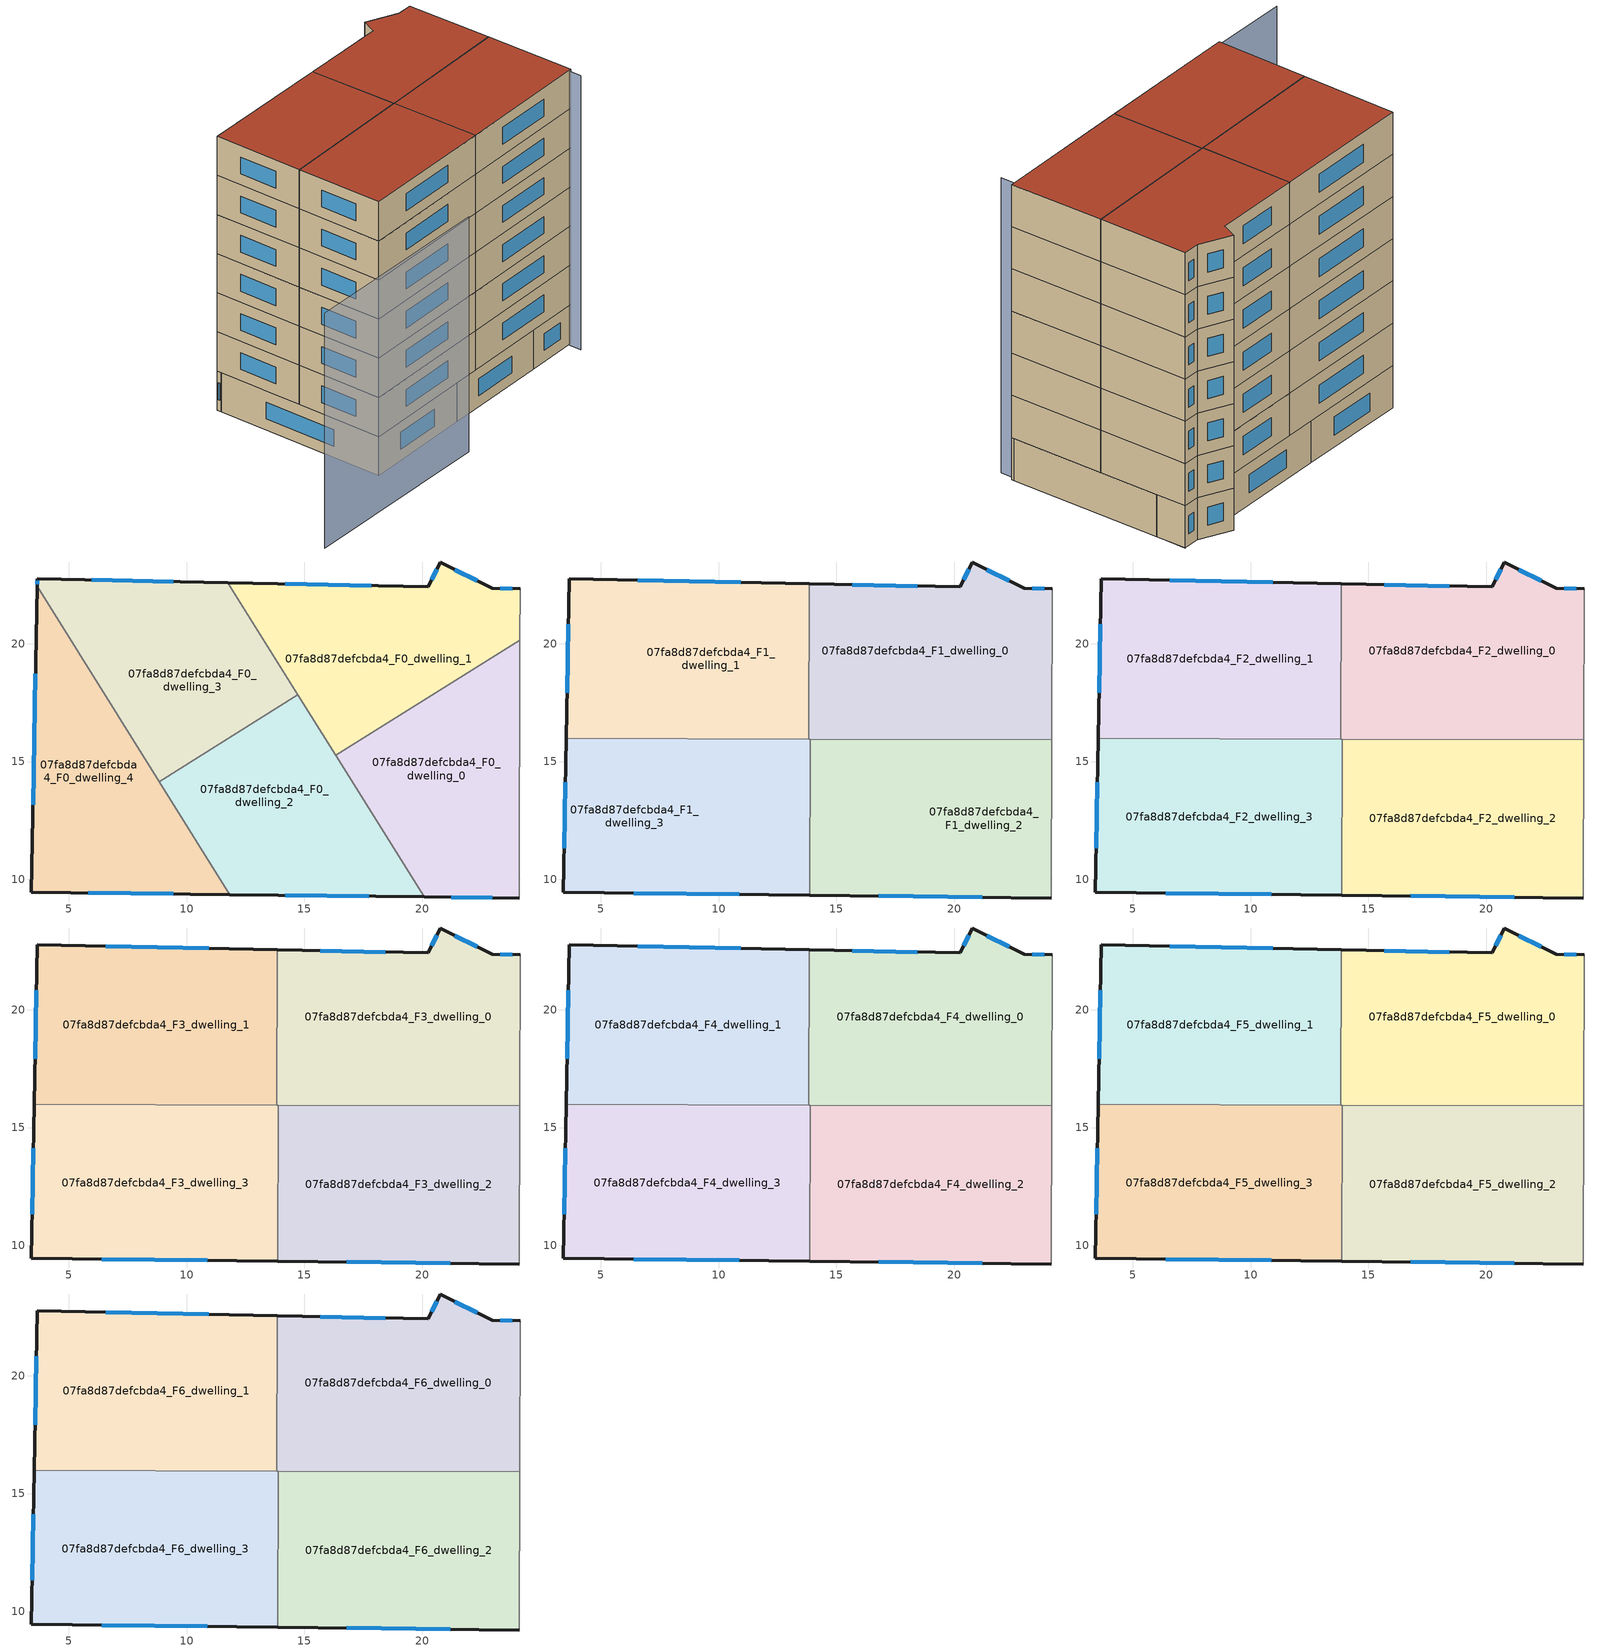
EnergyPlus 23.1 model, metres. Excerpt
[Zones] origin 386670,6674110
07fa8d87defcbda4_F0_dwelling_0
 floor ground (EU_floor_Construction): 24.14,20.15 24.11,9.39 24.1,9.21 20.08,9.26 16.32,15.26 z0
 wall outside (EU_wall_Construction): 20.08,9.26 24.1,9.21 z0:3
 wall to 07fa8d87defcbda4_F0_dwelling_1 (EU_wall_Construction): 24.14,20.15 16.32,15.26 z0:3
 wall adiabatic (EU_wall_Construction): 24.1,9.21 24.11,9.39 24.14,20.15 z0:3
 wall to 07fa8d87defcbda4_F0_dwelling_2 (EU_wall_Construction): 16.32,15.26 20.08,9.26 z0:3
 window (EU_Window_Construction): 21.23,9.25 22.96,9.23 z0.86:2.14
07fa8d87defcbda4_F0_dwelling_1
 floor ground (EU_floor_Construction): 24.14,22.32 24.14,20.15 16.32,15.26 11.75,22.58 20.26,22.4 20.75,23.46 22.96,22.35 z0
 wall outside (EU_wall_Construction): 24.14,22.32 22.96,22.35 20.75,23.46 20.26,22.4 11.75,22.58 z0:3
 wall adiabatic (EU_wall_Construction): 24.14,20.15 24.14,22.32 z0:3
 wall to 07fa8d87defcbda4_F0_dwelling_3 (EU_wall_Construction): 11.75,22.58 14.72,17.83 z0:3
 wall to 07fa8d87defcbda4_F0_dwelling_2 (EU_wall_Construction): 14.72,17.83 16.32,15.26 z0:3
 window (EU_Window_Construction): 20.61,23.16 20.4,22.71 / 22.33,22.67 21.38,23.14 / 23.8,22.33 23.3,22.34 / 17.83,22.45 14.18,22.53 z0.86:2.14
07fa8d87defcbda4_F0_dwelling_2
 floor ground (EU_floor_Construction): 14.72,17.83 20.08,9.26 11.84,9.36 8.84,14.15 z0
 wall outside (EU_wall_Construction): 11.84,9.36 20.08,9.26 z0:3
 wall to 07fa8d87defcbda4_F0_dwelling_3 (EU_wall_Construction): 14.72,17.83 8.84,14.15 z0:3
 wall to 07fa8d87defcbda4_F0_dwelling_4 (EU_wall_Construction): 8.84,14.15 11.84,9.36 z0:3
 window (EU_Window_Construction): 14.19,9.33 17.73,9.29 z0.86:2.14
07fa8d87defcbda4_F0_dwelling_3
 floor ground (EU_floor_Construction): 11.75,22.58 14.72,17.83 8.84,14.15 3.66,22.43 3.66,22.75 z0
 wall outside (EU_wall_Construction): 11.75,22.58 3.66,22.75 3.66,22.43 z0:3
 wall to 07fa8d87defcbda4_F0_dwelling_4 (EU_wall_Construction): 3.66,22.43 8.84,14.15 z0:3
 window (EU_Window_Construction): 3.66,22.66 3.66,22.52 / 9.44,22.63 5.97,22.7 z0.86:2.14
07fa8d87defcbda4_F0_dwelling_4
 floor ground (EU_floor_Construction): 3.66,22.43 11.84,9.36 3.42,9.45 z0
 wall outside (EU_wall_Construction): 3.66,22.43 3.42,9.45 11.84,9.36 z0:3
 window (EU_Window_Construction): 5.83,9.42 9.43,9.38 / 3.59,18.73 3.49,13.16 z0.86:2.14
07fa8d87defcbda4_F1_dwelling_0
 floor to 07fa8d87defcbda4_F0_dwelling_1 (EU_floor_Construction): 24.14,22.32 24.13,20.15 17.41,15.94 15.9,15.95 13.83,19.25 13.84,22.54 20.26,22.4 20.75,23.46 22.96,22.35 z3
 floor to 07fa8d87defcbda4_F0_dwelling_0 (EU_floor_Construction): 24.13,20.15 24.12,15.92 17.41,15.94 z3
 floor to 07fa8d87defcbda4_F0_dwelling_3 (EU_floor_Construction): 13.83,19.25 14.72,17.83 13.83,17.26 z3
 floor to 07fa8d87defcbda4_F0_dwelling_2 (EU_floor_Construction): 14.72,17.83 15.9,15.95 13.82,15.95 13.83,17.26 z3
 wall outside (EU_wall_Construction): 24.14,22.32 22.96,22.35 20.75,23.46 20.26,22.4 13.84,22.54 z3:6
 wall adiabatic (EU_wall_Construction): 24.12,15.92 24.14,22.32 z3:6
 wall to 07fa8d87defcbda4_F1_dwelling_1 (EU_wall_Construction): 13.84,22.54 13.82,15.95 z3:6
 wall to 07fa8d87defcbda4_F1_dwelling_2 (EU_wall_Construction): 13.88,15.95 24.12,15.92 z3:6
 wall to 07fa8d87defcbda4_F1_dwelling_3 (EU_wall_Construction): 13.82,15.95 13.88,15.95 z3:6
 window (EU_Window_Construction): 23.8,22.33 23.3,22.34 / 18.43,22.44 15.68,22.5 / 20.61,23.16 20.4,22.71 / 22.33,22.67 21.38,23.14 z3.86:5.14
07fa8d87defcbda4_F1_dwelling_1
 floor to 07fa8d87defcbda4_F0_dwelling_3 (EU_floor_Construction): 11.75,22.58 13.83,19.25 13.83,17.26 11.74,15.96 7.7,15.97 3.66,22.43 3.66,22.75 z3
 floor to 07fa8d87defcbda4_F0_dwelling_1 (EU_floor_Construction): 13.84,22.54 13.83,19.25 11.75,22.58 z3
 floor to 07fa8d87defcbda4_F0_dwelling_2 (EU_floor_Construction): 13.83,17.26 13.82,15.95 11.74,15.96 z3
 floor to 07fa8d87defcbda4_F0_dwelling_4 (EU_floor_Construction): 3.66,22.43 7.7,15.97 3.54,15.98 z3
 wall outside (EU_wall_Construction): 13.84,22.54 3.66,22.75 3.54,15.98 z3:6
 wall to 07fa8d87defcbda4_F1_dwelling_3 (EU_wall_Construction): 3.54,15.98 13.82,15.95 z3:6
 window (EU_Window_Construction): 3.63,20.82 3.57,17.92 / 10.93,22.6 6.57,22.69 z3.86:5.14
07fa8d87defcbda4_F1_dwelling_2
 floor to 07fa8d87defcbda4_F0_dwelling_0 (EU_floor_Construction): 24.12,15.92 24.1,9.21 20.08,9.26 16.32,15.26 17.41,15.94 z3
 floor to 07fa8d87defcbda4_F0_dwelling_2 (EU_floor_Construction): 15.9,15.95 20.08,9.26 13.86,9.33 13.88,15.95 z3
 floor to 07fa8d87defcbda4_F0_dwelling_1 (EU_floor_Construction): 17.41,15.94 16.32,15.26 15.9,15.95 z3
 wall outside (EU_wall_Construction): 13.86,9.33 24.1,9.21 z3:6
 wall to 07fa8d87defcbda4_F1_dwelling_3 (EU_wall_Construction): 13.88,15.95 13.86,9.33 z3:6
 wall adiabatic (EU_wall_Construction): 24.1,9.21 24.12,15.92 z3:6
 window (EU_Window_Construction): 16.79,9.3 21.18,9.25 z3.86:5.14
07fa8d87defcbda4_F1_dwelling_3
 floor to 07fa8d87defcbda4_F0_dwelling_2 (EU_floor_Construction): 13.88,15.95 13.86,9.33 11.84,9.36 8.84,14.15 11.74,15.96 z3
 floor to 07fa8d87defcbda4_F0_dwelling_4 (EU_floor_Construction): 7.7,15.97 11.84,9.36 3.42,9.45 3.54,15.98 z3
 floor to 07fa8d87defcbda4_F0_dwelling_3 (EU_floor_Construction): 11.74,15.96 8.84,14.15 7.7,15.97 z3
 wall outside (EU_wall_Construction): 3.54,15.98 3.42,9.45 13.86,9.33 z3:6
 window (EU_Window_Construction): 6.4,9.42 10.88,9.37 / 3.51,14.12 3.45,11.32 z3.86:5.14
07fa8d87defcbda4_F2_dwelling_0
 floor to 07fa8d87defcbda4_F1_dwelling_0 (EU_floor_Construction): 24.14,22.32 24.12,15.92 13.82,15.95 13.84,22.54 20.26,22.4 20.75,23.46 22.96,22.35 z6
 wall outside (EU_wall_Construction): 24.14,22.32 22.96,22.35 20.75,23.46 20.26,22.4 13.84,22.54 z6:9
 wall adiabatic (EU_wall_Construction): 24.12,15.92 24.14,22.32 z6:9
 wall to 07fa8d87defcbda4_F2_dwelling_1 (EU_wall_Construction): 13.84,22.54 13.82,15.95 z6:9
 wall to 07fa8d87defcbda4_F2_dwelling_2 (EU_wall_Construction): 13.88,15.95 24.12,15.92 z6:9
 wall to 07fa8d87defcbda4_F2_dwelling_3 (EU_wall_Construction): 13.82,15.95 13.88,15.95 z6:9
 window (EU_Window_Construction): 23.8,22.33 23.3,22.34 / 18.43,22.44 15.68,22.5 / 20.61,23.16 20.4,22.71 / 22.33,22.67 21.38,23.14 z6.86:8.14
07fa8d87defcbda4_F2_dwelling_1
 floor to 07fa8d87defcbda4_F1_dwelling_1 (EU_floor_Construction): 13.84,22.54 13.82,15.95 3.54,15.98 3.66,22.75 z6
 wall outside (EU_wall_Construction): 13.84,22.54 3.66,22.75 3.54,15.98 z6:9
 wall to 07fa8d87defcbda4_F2_dwelling_3 (EU_wall_Construction): 3.54,15.98 13.82,15.95 z6:9
 window (EU_Window_Construction): 3.63,20.82 3.57,17.92 / 10.93,22.6 6.57,22.69 z6.86:8.14
07fa8d87defcbda4_F2_dwelling_2
 floor to 07fa8d87defcbda4_F1_dwelling_2 (EU_floor_Construction): 24.12,15.92 24.1,9.21 13.86,9.33 13.88,15.95 z6
 wall outside (EU_wall_Construction): 13.86,9.33 24.1,9.21 z6:9
 wall to 07fa8d87defcbda4_F2_dwelling_3 (EU_wall_Construction): 13.88,15.95 13.86,9.33 z6:9
 wall adiabatic (EU_wall_Construction): 24.1,9.21 24.12,15.92 z6:9
 window (EU_Window_Construction): 16.79,9.3 21.18,9.25 z6.86:8.14
07fa8d87defcbda4_F2_dwelling_3
 floor to 07fa8d87defcbda4_F1_dwelling_3 (EU_floor_Construction): 13.88,15.95 13.86,9.33 3.42,9.45 3.54,15.98 z6
 wall outside (EU_wall_Construction): 3.54,15.98 3.42,9.45 13.86,9.33 z6:9
 window (EU_Window_Construction): 6.4,9.42 10.88,9.37 / 3.51,14.12 3.45,11.32 z6.86:8.14
07fa8d87defcbda4_F3_dwelling_0
 floor to 07fa8d87defcbda4_F2_dwelling_0 (EU_floor_Construction): 24.14,22.32 24.12,15.92 13.82,15.95 13.84,22.54 20.26,22.4 20.75,23.46 22.96,22.35 z9
 wall outside (EU_wall_Construction): 24.14,22.32 22.96,22.35 20.75,23.46 20.26,22.4 13.84,22.54 z9:12
 wall adiabatic (EU_wall_Construction): 24.12,15.92 24.14,22.32 z9:12
 wall to 07fa8d87defcbda4_F3_dwelling_1 (EU_wall_Construction): 13.84,22.54 13.82,15.95 z9:12
 wall to 07fa8d87defcbda4_F3_dwelling_2 (EU_wall_Construction): 13.88,15.95 24.12,15.92 z9:12
 wall to 07fa8d87defcbda4_F3_dwelling_3 (EU_wall_Construction): 13.82,15.95 13.88,15.95 z9:12
 window (EU_Window_Construction): 23.8,22.33 23.3,22.34 / 18.43,22.44 15.68,22.5 / 20.61,23.16 20.4,22.71 / 22.33,22.67 21.38,23.14 z9.86:11.14
07fa8d87defcbda4_F3_dwelling_1
 floor to 07fa8d87defcbda4_F2_dwelling_1 (EU_floor_Construction): 13.84,22.54 13.82,15.95 3.54,15.98 3.66,22.75 z9
 wall outside (EU_wall_Construction): 13.84,22.54 3.66,22.75 3.54,15.98 z9:12
 wall to 07fa8d87defcbda4_F3_dwelling_3 (EU_wall_Construction): 3.54,15.98 13.82,15.95 z9:12
 window (EU_Window_Construction): 3.63,20.82 3.57,17.92 / 10.93,22.6 6.57,22.69 z9.86:11.14
07fa8d87defcbda4_F3_dwelling_2
 floor to 07fa8d87defcbda4_F2_dwelling_2 (EU_floor_Construction): 24.12,15.92 24.1,9.21 13.86,9.33 13.88,15.95 z9
 wall outside (EU_wall_Construction): 13.86,9.33 24.1,9.21 z9:12
 wall to 07fa8d87defcbda4_F3_dwelling_3 (EU_wall_Construction): 13.88,15.95 13.86,9.33 z9:12
 wall adiabatic (EU_wall_Construction): 24.1,9.21 24.12,15.92 z9:12
 window (EU_Window_Construction): 16.79,9.3 21.18,9.25 z9.86:11.14
07fa8d87defcbda4_F3_dwelling_3
 floor to 07fa8d87defcbda4_F2_dwelling_3 (EU_floor_Construction): 13.88,15.95 13.86,9.33 3.42,9.45 3.54,15.98 z9
 wall outside (EU_wall_Construction): 3.54,15.98 3.42,9.45 13.86,9.33 z9:12
 window (EU_Window_Construction): 6.4,9.42 10.88,9.37 / 3.51,14.12 3.45,11.32 z9.86:11.14
07fa8d87defcbda4_F4_dwelling_0
 floor to 07fa8d87defcbda4_F3_dwelling_0 (EU_floor_Construction): 24.14,22.32 24.12,15.92 13.82,15.95 13.84,22.54 20.26,22.4 20.75,23.46 22.96,22.35 z12
 wall outside (EU_wall_Construction): 24.14,22.32 22.96,22.35 20.75,23.46 20.26,22.4 13.84,22.54 z12:15
 wall adiabatic (EU_wall_Construction): 24.12,15.92 24.14,22.32 z12:15
 wall to 07fa8d87defcbda4_F4_dwelling_1 (EU_wall_Construction): 13.84,22.54 13.82,15.95 z12:15
 wall to 07fa8d87defcbda4_F4_dwelling_2 (EU_wall_Construction): 13.88,15.95 24.12,15.92 z12:15
 wall to 07fa8d87defcbda4_F4_dwelling_3 (EU_wall_Construction): 13.82,15.95 13.88,15.95 z12:15
 window (EU_Window_Construction): 23.8,22.33 23.3,22.34 / 18.43,22.44 15.68,22.5 / 20.61,23.16 20.4,22.71 / 22.33,22.67 21.38,23.14 z12.86:14.14
07fa8d87defcbda4_F4_dwelling_1
 floor to 07fa8d87defcbda4_F3_dwelling_1 (EU_floor_Construction): 13.84,22.54 13.82,15.95 3.54,15.98 3.66,22.75 z12
 wall outside (EU_wall_Construction): 13.84,22.54 3.66,22.75 3.54,15.98 z12:15
 wall to 07fa8d87defcbda4_F4_dwelling_3 (EU_wall_Construction): 3.54,15.98 13.82,15.95 z12:15
 window (EU_Window_Construction): 3.63,20.82 3.57,17.92 / 10.93,22.6 6.57,22.69 z12.86:14.14
07fa8d87defcbda4_F4_dwelling_2
 floor to 07fa8d87defcbda4_F3_dwelling_2 (EU_floor_Construction): 24.12,15.92 24.1,9.21 13.86,9.33 13.88,15.95 z12
 wall outside (EU_wall_Construction): 13.86,9.33 24.1,9.21 z12:15
 wall to 07fa8d87defcbda4_F4_dwelling_3 (EU_wall_Construction): 13.88,15.95 13.86,9.33 z12:15
 wall adiabatic (EU_wall_Construction): 24.1,9.21 24.12,15.92 z12:15
 window (EU_Window_Construction): 16.79,9.3 21.18,9.25 z12.86:14.14
07fa8d87defcbda4_F4_dwelling_3
 floor to 07fa8d87defcbda4_F3_dwelling_3 (EU_floor_Construction): 13.88,15.95 13.86,9.33 3.42,9.45 3.54,15.98 z12
 wall outside (EU_wall_Construction): 3.54,15.98 3.42,9.45 13.86,9.33 z12:15
 window (EU_Window_Construction): 6.4,9.42 10.88,9.37 / 3.51,14.12 3.45,11.32 z12.86:14.14
07fa8d87defcbda4_F5_dwelling_0
 floor to 07fa8d87defcbda4_F4_dwelling_0 (EU_floor_Construction): 24.14,22.32 24.12,15.92 13.82,15.95 13.84,22.54 20.26,22.4 20.75,23.46 22.96,22.35 z15
 wall outside (EU_wall_Construction): 24.14,22.32 22.96,22.35 20.75,23.46 20.26,22.4 13.84,22.54 z15:18
 wall adiabatic (EU_wall_Construction): 24.12,15.92 24.14,22.32 z15:18
 wall to 07fa8d87defcbda4_F5_dwelling_1 (EU_wall_Construction): 13.84,22.54 13.82,15.95 z15:18
 wall to 07fa8d87defcbda4_F5_dwelling_2 (EU_wall_Construction): 13.88,15.95 24.12,15.92 z15:18
 wall to 07fa8d87defcbda4_F5_dwelling_3 (EU_wall_Construction): 13.82,15.95 13.88,15.95 z15:18
 window (EU_Window_Construction): 23.8,22.33 23.3,22.34 / 18.43,22.44 15.68,22.5 / 20.61,23.16 20.4,22.71 / 22.33,22.67 21.38,23.14 z15.86:17.14
07fa8d87defcbda4_F5_dwelling_1
 floor to 07fa8d87defcbda4_F4_dwelling_1 (EU_floor_Construction): 13.84,22.54 13.82,15.95 3.54,15.98 3.66,22.75 z15
 wall outside (EU_wall_Construction): 13.84,22.54 3.66,22.75 3.54,15.98 z15:18
 wall to 07fa8d87defcbda4_F5_dwelling_3 (EU_wall_Construction): 3.54,15.98 13.82,15.95 z15:18
 window (EU_Window_Construction): 3.63,20.82 3.57,17.92 / 10.93,22.6 6.57,22.69 z15.86:17.14
07fa8d87defcbda4_F5_dwelling_2
 floor to 07fa8d87defcbda4_F4_dwelling_2 (EU_floor_Construction): 24.12,15.92 24.1,9.21 13.86,9.33 13.88,15.95 z15
 wall outside (EU_wall_Construction): 13.86,9.33 24.1,9.21 z15:18
 wall to 07fa8d87defcbda4_F5_dwelling_3 (EU_wall_Construction): 13.88,15.95 13.86,9.33 z15:18
 wall adiabatic (EU_wall_Construction): 24.1,9.21 24.12,15.92 z15:18
 window (EU_Window_Construction): 16.79,9.3 21.18,9.25 z15.86:17.14
07fa8d87defcbda4_F5_dwelling_3
 floor to 07fa8d87defcbda4_F4_dwelling_3 (EU_floor_Construction): 13.88,15.95 13.86,9.33 3.42,9.45 3.54,15.98 z15
 wall outside (EU_wall_Construction): 3.54,15.98 3.42,9.45 13.86,9.33 z15:18
 window (EU_Window_Construction): 6.4,9.42 10.88,9.37 / 3.51,14.12 3.45,11.32 z15.86:17.14
07fa8d87defcbda4_F6_dwelling_0
 floor to 07fa8d87defcbda4_F5_dwelling_0 (EU_floor_Construction): 24.14,22.32 24.12,15.92 13.82,15.95 13.84,22.54 20.26,22.4 20.75,23.46 22.96,22.35 z18
 wall outside (EU_wall_Construction): 24.14,22.32 22.96,22.35 20.75,23.46 20.26,22.4 13.84,22.54 z18:21
 wall adiabatic (EU_wall_Construction): 24.12,15.92 24.14,22.32 z18:21
 wall to 07fa8d87defcbda4_F6_dwelling_1 (EU_wall_Construction): 13.84,22.54 13.82,15.95 z18:21
 wall to 07fa8d87defcbda4_F6_dwelling_2 (EU_wall_Construction): 13.88,15.95 24.12,15.92 z18:21
 wall to 07fa8d87defcbda4_F6_dwelling_3 (EU_wall_Construction): 13.82,15.95 13.88,15.95 z18:21
 window (EU_Window_Construction): 23.8,22.33 23.3,22.34 / 18.43,22.44 15.68,22.5 / 20.61,23.16 20.4,22.71 / 22.33,22.67 21.38,23.14 z18.86:20.14
 roof outside (EU_roof_Construction): 24.12,15.92 24.14,22.32 22.96,22.35 20.75,23.46 20.26,22.4 13.84,22.54 13.82,15.95 z21
07fa8d87defcbda4_F6_dwelling_1
 floor to 07fa8d87defcbda4_F5_dwelling_1 (EU_floor_Construction): 13.84,22.54 13.82,15.95 3.54,15.98 3.66,22.75 z18
 wall outside (EU_wall_Construction): 13.84,22.54 3.66,22.75 3.54,15.98 z18:21
 wall to 07fa8d87defcbda4_F6_dwelling_3 (EU_wall_Construction): 3.54,15.98 13.82,15.95 z18:21
 window (EU_Window_Construction): 3.63,20.82 3.57,17.92 / 10.93,22.6 6.57,22.69 z18.86:20.14
 roof outside (EU_roof_Construction): 13.82,15.95 13.84,22.54 3.66,22.75 3.54,15.98 z21
07fa8d87defcbda4_F6_dwelling_2
 floor to 07fa8d87defcbda4_F5_dwelling_2 (EU_floor_Construction): 24.12,15.92 24.1,9.21 13.86,9.33 13.88,15.95 z18
 wall outside (EU_wall_Construction): 13.86,9.33 24.1,9.21 z18:21
 wall to 07fa8d87defcbda4_F6_dwelling_3 (EU_wall_Construction): 13.88,15.95 13.86,9.33 z18:21
 wall adiabatic (EU_wall_Construction): 24.1,9.21 24.12,15.92 z18:21
 window (EU_Window_Construction): 16.79,9.3 21.18,9.25 z18.86:20.14
 roof outside (EU_roof_Construction): 24.1,9.21 24.12,15.92 13.88,15.95 13.86,9.33 z21
07fa8d87defcbda4_F6_dwelling_3
 floor to 07fa8d87defcbda4_F5_dwelling_3 (EU_floor_Construction): 13.88,15.95 13.86,9.33 3.42,9.45 3.54,15.98 z18
 wall outside (EU_wall_Construction): 3.54,15.98 3.42,9.45 13.86,9.33 z18:21
 window (EU_Window_Construction): 6.4,9.42 10.88,9.37 / 3.51,14.12 3.45,11.32 z18.86:20.14
 roof outside (EU_roof_Construction): 13.86,9.33 13.88,15.95 3.54,15.98 3.42,9.45 z21
shading: -5.85,6.91 9.33,6.52 z0:18; 23.85,8.21 24.14,22.32 z0:21
[Building]
EU S2 Campaign: North Axis=0; Terrain=City; Solar Distribution=FullExterior
[Site:Location]
Helsinki-Vantaa.AP: Latitude=60.317; Longitude=24.963; Time Zone=2; Elevation=54.6
[SizingPeriod:WeatherFileDays]
AnnualSizingPeriod: Begin Month=1; Begin Day of Month=1; End Month=12; End Day of Month=31; Day of Week for Start Day=Monday; Use Weather File Daylight Saving Period=No; Use Weather File Rain and Snow Indicators=No
[MATERIAL]
EU_InternalMass_Material: Roughness=MediumRough; Thickness=0.1; Conductivity=1; Density=1800; Specific Heat=900; Thermal Absorptance=0.9; Solar Absorptance=0.7; Visible Absorptance=0.7
[MATERIAL:NOMASS] Roughness=MediumRough; Thermal Absorptance=0.9; Solar Absorptance=0.7; Visible Absorptance=0.7
Name | Thermal Resistance
EU_wall_NoMass | 1.10183
EU_roof_NoMass; EU_floor_NoMass | 1.70606
[WINDOWMATERIAL:SIMPLEGLAZINGSYSTEM]
EU_Window_SimpleGlazing: UFactor=3.11035; Solar Heat Gain Coefficient=0.8; Visible Transmittance=0.8
[CONSTRUCTION]
EU_wall_Construction: EU_wall_NoMass
EU_roof_Construction: EU_roof_NoMass
EU_floor_Construction: EU_floor_NoMass
EU_Window_Construction: EU_Window_SimpleGlazing
EU_InternalMass_Construction: EU_InternalMass_Material
[ZONE] Type=1; Multiplier=1; Ceiling Height=autocalculate; Floor Area=autocalculate; Part of Total Floor Area=Yes
Name | Volume
07fa8d87defcbda4_F0_dwelling_0; 07fa8d87defcbda4_F0_dwelling_4 | 163.945
07fa8d87defcbda4_F1_dwelling_0; 07fa8d87defcbda4_F2_dwelling_0; 07fa8d87defcbda4_F3_dwelling_0; 07fa8d87defcbda4_F4_dwelling_0; 07fa8d87defcbda4_F5_dwelling_0; 07fa8d87defcbda4_F6_dwelling_0 | 204.944
07fa8d87defcbda4_F0_dwelling_1 | 163.964
07fa8d87defcbda4_F1_dwelling_1; 07fa8d87defcbda4_F2_dwelling_1; 07fa8d87defcbda4_F3_dwelling_1; 07fa8d87defcbda4_F4_dwelling_1; 07fa8d87defcbda4_F5_dwelling_1; 07fa8d87defcbda4_F6_dwelling_1 | 204.959
07fa8d87defcbda4_F0_dwelling_2 | 163.95
07fa8d87defcbda4_F1_dwelling_2; 07fa8d87defcbda4_F2_dwelling_2; 07fa8d87defcbda4_F3_dwelling_2; 07fa8d87defcbda4_F4_dwelling_2; 07fa8d87defcbda4_F5_dwelling_2; 07fa8d87defcbda4_F6_dwelling_2 | 204.939
07fa8d87defcbda4_F0_dwelling_3 | 163.941
07fa8d87defcbda4_F1_dwelling_3; 07fa8d87defcbda4_F2_dwelling_3; 07fa8d87defcbda4_F3_dwelling_3; 07fa8d87defcbda4_F4_dwelling_3; 07fa8d87defcbda4_F5_dwelling_3; 07fa8d87defcbda4_F6_dwelling_3 | 204.932
[INTERNALMASS] Construction=EU_InternalMass_Construction
Name | Zone or ZoneList | Surface Area
07fa8d87defcbda4_F0_dwelling_0_EU_InternalMass | 07fa8d87defcbda4_F0_dwelling_0 | 54.6483
07fa8d87defcbda4_F0_dwelling_1_EU_InternalMass | 07fa8d87defcbda4_F0_dwelling_1 | 54.6547
07fa8d87defcbda4_F0_dwelling_2_EU_InternalMass | 07fa8d87defcbda4_F0_dwelling_2 | 54.6505
07fa8d87defcbda4_F0_dwelling_3_EU_InternalMass | 07fa8d87defcbda4_F0_dwelling_3 | 54.6502
07fa8d87defcbda4_F0_dwelling_4_EU_InternalMass | 07fa8d87defcbda4_F0_dwelling_4 | 54.6485
07fa8d87defcbda4_F1_dwelling_0_EU_InternalMass | 07fa8d87defcbda4_F1_dwelling_0 | 68.3146
07fa8d87defcbda4_F1_dwelling_1_EU_InternalMass | 07fa8d87defcbda4_F1_dwelling_1 | 68.3193
07fa8d87defcbda4_F1_dwelling_2_EU_InternalMass | 07fa8d87defcbda4_F1_dwelling_2 | 68.313
07fa8d87defcbda4_F1_dwelling_3_EU_InternalMass | 07fa8d87defcbda4_F1_dwelling_3 | 68.3102
07fa8d87defcbda4_F2_dwelling_0_EU_InternalMass | 07fa8d87defcbda4_F2_dwelling_0 | 68.3146
07fa8d87defcbda4_F2_dwelling_1_EU_InternalMass | 07fa8d87defcbda4_F2_dwelling_1 | 68.3193
07fa8d87defcbda4_F2_dwelling_2_EU_InternalMass | 07fa8d87defcbda4_F2_dwelling_2 | 68.313
07fa8d87defcbda4_F2_dwelling_3_EU_InternalMass | 07fa8d87defcbda4_F2_dwelling_3 | 68.3102
07fa8d87defcbda4_F3_dwelling_0_EU_InternalMass | 07fa8d87defcbda4_F3_dwelling_0 | 68.3146
07fa8d87defcbda4_F3_dwelling_1_EU_InternalMass | 07fa8d87defcbda4_F3_dwelling_1 | 68.3193
07fa8d87defcbda4_F3_dwelling_2_EU_InternalMass | 07fa8d87defcbda4_F3_dwelling_2 | 68.313
07fa8d87defcbda4_F3_dwelling_3_EU_InternalMass | 07fa8d87defcbda4_F3_dwelling_3 | 68.3102
07fa8d87defcbda4_F4_dwelling_0_EU_InternalMass | 07fa8d87defcbda4_F4_dwelling_0 | 68.3146
07fa8d87defcbda4_F4_dwelling_1_EU_InternalMass | 07fa8d87defcbda4_F4_dwelling_1 | 68.3193
07fa8d87defcbda4_F4_dwelling_2_EU_InternalMass | 07fa8d87defcbda4_F4_dwelling_2 | 68.313
07fa8d87defcbda4_F4_dwelling_3_EU_InternalMass | 07fa8d87defcbda4_F4_dwelling_3 | 68.3102
07fa8d87defcbda4_F5_dwelling_0_EU_InternalMass | 07fa8d87defcbda4_F5_dwelling_0 | 68.3146
07fa8d87defcbda4_F5_dwelling_1_EU_InternalMass | 07fa8d87defcbda4_F5_dwelling_1 | 68.3193
07fa8d87defcbda4_F5_dwelling_2_EU_InternalMass | 07fa8d87defcbda4_F5_dwelling_2 | 68.313
07fa8d87defcbda4_F5_dwelling_3_EU_InternalMass | 07fa8d87defcbda4_F5_dwelling_3 | 68.3102
07fa8d87defcbda4_F6_dwelling_0_EU_InternalMass | 07fa8d87defcbda4_F6_dwelling_0 | 68.3146
07fa8d87defcbda4_F6_dwelling_1_EU_InternalMass | 07fa8d87defcbda4_F6_dwelling_1 | 68.3193
07fa8d87defcbda4_F6_dwelling_2_EU_InternalMass | 07fa8d87defcbda4_F6_dwelling_2 | 68.313
07fa8d87defcbda4_F6_dwelling_3_EU_InternalMass | 07fa8d87defcbda4_F6_dwelling_3 | 68.3102
[OTHEREQUIPMENT] Fuel Type=Electricity; Design Level Calculation Method=Watts/Area; Power per Zone Floor Area=1; Fraction Latent=0; Fraction Radiant=0; Fraction Lost=0; Carbon Dioxide Generation Rate=0; EndUse Subcategory=EU_Step8_InternalGains
Name | Zone or ZoneList or Space or SpaceList | Schedule
EU_Step8_InternalGain_07fa8d87defcbda4_F0_dwelling_0_f000 | 07fa8d87defcbda4_F0_dwelling_0 | EU_Step8_GainSchedule_07fa8d87defcbda4_F0_dwelling_0_f000
EU_Step8_InternalGain_07fa8d87defcbda4_F0_dwelling_1_f000 | 07fa8d87defcbda4_F0_dwelling_1 | EU_Step8_GainSchedule_07fa8d87defcbda4_F0_dwelling_1_f000
EU_Step8_InternalGain_07fa8d87defcbda4_F0_dwelling_2_f000 | 07fa8d87defcbda4_F0_dwelling_2 | EU_Step8_GainSchedule_07fa8d87defcbda4_F0_dwelling_2_f000
EU_Step8_InternalGain_07fa8d87defcbda4_F0_dwelling_3_f000 | 07fa8d87defcbda4_F0_dwelling_3 | EU_Step8_GainSchedule_07fa8d87defcbda4_F0_dwelling_3_f000
EU_Step8_InternalGain_07fa8d87defcbda4_F0_dwelling_4_f000 | 07fa8d87defcbda4_F0_dwelling_4 | EU_Step8_GainSchedule_07fa8d87defcbda4_F0_dwelling_4_f000
EU_Step8_InternalGain_07fa8d87defcbda4_F1_dwelling_0_f000 | 07fa8d87defcbda4_F1_dwelling_0 | EU_Step8_GainSchedule_07fa8d87defcbda4_F1_dwelling_0_f000
EU_Step8_InternalGain_07fa8d87defcbda4_F1_dwelling_1_f000 | 07fa8d87defcbda4_F1_dwelling_1 | EU_Step8_GainSchedule_07fa8d87defcbda4_F1_dwelling_1_f000
EU_Step8_InternalGain_07fa8d87defcbda4_F1_dwelling_2_f000 | 07fa8d87defcbda4_F1_dwelling_2 | EU_Step8_GainSchedule_07fa8d87defcbda4_F1_dwelling_2_f000
EU_Step8_InternalGain_07fa8d87defcbda4_F1_dwelling_3_f000 | 07fa8d87defcbda4_F1_dwelling_3 | EU_Step8_GainSchedule_07fa8d87defcbda4_F1_dwelling_3_f000
EU_Step8_InternalGain_07fa8d87defcbda4_F2_dwelling_0_f000 | 07fa8d87defcbda4_F2_dwelling_0 | EU_Step8_GainSchedule_07fa8d87defcbda4_F2_dwelling_0_f000
EU_Step8_InternalGain_07fa8d87defcbda4_F2_dwelling_1_f000 | 07fa8d87defcbda4_F2_dwelling_1 | EU_Step8_GainSchedule_07fa8d87defcbda4_F2_dwelling_1_f000
EU_Step8_InternalGain_07fa8d87defcbda4_F2_dwelling_2_f000 | 07fa8d87defcbda4_F2_dwelling_2 | EU_Step8_GainSchedule_07fa8d87defcbda4_F2_dwelling_2_f000
EU_Step8_InternalGain_07fa8d87defcbda4_F2_dwelling_3_f000 | 07fa8d87defcbda4_F2_dwelling_3 | EU_Step8_GainSchedule_07fa8d87defcbda4_F2_dwelling_3_f000
EU_Step8_InternalGain_07fa8d87defcbda4_F3_dwelling_0_f000 | 07fa8d87defcbda4_F3_dwelling_0 | EU_Step8_GainSchedule_07fa8d87defcbda4_F3_dwelling_0_f000
EU_Step8_InternalGain_07fa8d87defcbda4_F3_dwelling_1_f000 | 07fa8d87defcbda4_F3_dwelling_1 | EU_Step8_GainSchedule_07fa8d87defcbda4_F3_dwelling_1_f000
EU_Step8_InternalGain_07fa8d87defcbda4_F3_dwelling_2_f000 | 07fa8d87defcbda4_F3_dwelling_2 | EU_Step8_GainSchedule_07fa8d87defcbda4_F3_dwelling_2_f000
EU_Step8_InternalGain_07fa8d87defcbda4_F3_dwelling_3_f000 | 07fa8d87defcbda4_F3_dwelling_3 | EU_Step8_GainSchedule_07fa8d87defcbda4_F3_dwelling_3_f000
EU_Step8_InternalGain_07fa8d87defcbda4_F4_dwelling_0_f000 | 07fa8d87defcbda4_F4_dwelling_0 | EU_Step8_GainSchedule_07fa8d87defcbda4_F4_dwelling_0_f000
EU_Step8_InternalGain_07fa8d87defcbda4_F4_dwelling_1_f000 | 07fa8d87defcbda4_F4_dwelling_1 | EU_Step8_GainSchedule_07fa8d87defcbda4_F4_dwelling_1_f000
EU_Step8_InternalGain_07fa8d87defcbda4_F4_dwelling_2_f000 | 07fa8d87defcbda4_F4_dwelling_2 | EU_Step8_GainSchedule_07fa8d87defcbda4_F4_dwelling_2_f000
EU_Step8_InternalGain_07fa8d87defcbda4_F4_dwelling_3_f000 | 07fa8d87defcbda4_F4_dwelling_3 | EU_Step8_GainSchedule_07fa8d87defcbda4_F4_dwelling_3_f000
EU_Step8_InternalGain_07fa8d87defcbda4_F5_dwelling_0_f000 | 07fa8d87defcbda4_F5_dwelling_0 | EU_Step8_GainSchedule_07fa8d87defcbda4_F5_dwelling_0_f000
EU_Step8_InternalGain_07fa8d87defcbda4_F5_dwelling_1_f000 | 07fa8d87defcbda4_F5_dwelling_1 | EU_Step8_GainSchedule_07fa8d87defcbda4_F5_dwelling_1_f000
EU_Step8_InternalGain_07fa8d87defcbda4_F5_dwelling_2_f000 | 07fa8d87defcbda4_F5_dwelling_2 | EU_Step8_GainSchedule_07fa8d87defcbda4_F5_dwelling_2_f000
EU_Step8_InternalGain_07fa8d87defcbda4_F5_dwelling_3_f000 | 07fa8d87defcbda4_F5_dwelling_3 | EU_Step8_GainSchedule_07fa8d87defcbda4_F5_dwelling_3_f000
EU_Step8_InternalGain_07fa8d87defcbda4_F6_dwelling_0_f000 | 07fa8d87defcbda4_F6_dwelling_0 | EU_Step8_GainSchedule_07fa8d87defcbda4_F6_dwelling_0_f000
EU_Step8_InternalGain_07fa8d87defcbda4_F6_dwelling_1_f000 | 07fa8d87defcbda4_F6_dwelling_1 | EU_Step8_GainSchedule_07fa8d87defcbda4_F6_dwelling_1_f000
EU_Step8_InternalGain_07fa8d87defcbda4_F6_dwelling_2_f000 | 07fa8d87defcbda4_F6_dwelling_2 | EU_Step8_GainSchedule_07fa8d87defcbda4_F6_dwelling_2_f000
EU_Step8_InternalGain_07fa8d87defcbda4_F6_dwelling_3_f000 | 07fa8d87defcbda4_F6_dwelling_3 | EU_Step8_GainSchedule_07fa8d87defcbda4_F6_dwelling_3_f000
[ZONEVENTILATION:DESIGNFLOWRATE] Schedule=EU_AlwaysOn; Design Flow Rate Calculation Method=AirChanges/Hour; Air Changes per Hour=0.756316; Ventilation Type=Natural; Fan Pressure Rise=0; Fan Total Efficiency=1; Constant Term Coefficient=1; Temperature Term Coefficient=0; Velocity Term Coefficient=0; Velocity Squared Term Coefficient=0; Minimum Indoor Temperature=-100; Maximum Indoor Temperature=100; Delta Temperature=-100; Minimum Outdoor Temperature=-100; Maximum Outdoor Temperature=100; Maximum Wind Speed=40
Name | Zone or ZoneList or Space or SpaceList
EU_ConstantAir_07fa8d87defcbda4_F0_dwelling_0 | 07fa8d87defcbda4_F0_dwelling_0
EU_ConstantAir_07fa8d87defcbda4_F0_dwelling_1 | 07fa8d87defcbda4_F0_dwelling_1
EU_ConstantAir_07fa8d87defcbda4_F0_dwelling_2 | 07fa8d87defcbda4_F0_dwelling_2
EU_ConstantAir_07fa8d87defcbda4_F0_dwelling_3 | 07fa8d87defcbda4_F0_dwelling_3
EU_ConstantAir_07fa8d87defcbda4_F0_dwelling_4 | 07fa8d87defcbda4_F0_dwelling_4
EU_ConstantAir_07fa8d87defcbda4_F1_dwelling_0 | 07fa8d87defcbda4_F1_dwelling_0
EU_ConstantAir_07fa8d87defcbda4_F1_dwelling_1 | 07fa8d87defcbda4_F1_dwelling_1
EU_ConstantAir_07fa8d87defcbda4_F1_dwelling_2 | 07fa8d87defcbda4_F1_dwelling_2
EU_ConstantAir_07fa8d87defcbda4_F1_dwelling_3 | 07fa8d87defcbda4_F1_dwelling_3
EU_ConstantAir_07fa8d87defcbda4_F2_dwelling_0 | 07fa8d87defcbda4_F2_dwelling_0
EU_ConstantAir_07fa8d87defcbda4_F2_dwelling_1 | 07fa8d87defcbda4_F2_dwelling_1
EU_ConstantAir_07fa8d87defcbda4_F2_dwelling_2 | 07fa8d87defcbda4_F2_dwelling_2
EU_ConstantAir_07fa8d87defcbda4_F2_dwelling_3 | 07fa8d87defcbda4_F2_dwelling_3
EU_ConstantAir_07fa8d87defcbda4_F3_dwelling_0 | 07fa8d87defcbda4_F3_dwelling_0
EU_ConstantAir_07fa8d87defcbda4_F3_dwelling_1 | 07fa8d87defcbda4_F3_dwelling_1
EU_ConstantAir_07fa8d87defcbda4_F3_dwelling_2 | 07fa8d87defcbda4_F3_dwelling_2
EU_ConstantAir_07fa8d87defcbda4_F3_dwelling_3 | 07fa8d87defcbda4_F3_dwelling_3
EU_ConstantAir_07fa8d87defcbda4_F4_dwelling_0 | 07fa8d87defcbda4_F4_dwelling_0
EU_ConstantAir_07fa8d87defcbda4_F4_dwelling_1 | 07fa8d87defcbda4_F4_dwelling_1
EU_ConstantAir_07fa8d87defcbda4_F4_dwelling_2 | 07fa8d87defcbda4_F4_dwelling_2
EU_ConstantAir_07fa8d87defcbda4_F4_dwelling_3 | 07fa8d87defcbda4_F4_dwelling_3
EU_ConstantAir_07fa8d87defcbda4_F5_dwelling_0 | 07fa8d87defcbda4_F5_dwelling_0
EU_ConstantAir_07fa8d87defcbda4_F5_dwelling_1 | 07fa8d87defcbda4_F5_dwelling_1
EU_ConstantAir_07fa8d87defcbda4_F5_dwelling_2 | 07fa8d87defcbda4_F5_dwelling_2
EU_ConstantAir_07fa8d87defcbda4_F5_dwelling_3 | 07fa8d87defcbda4_F5_dwelling_3
EU_ConstantAir_07fa8d87defcbda4_F6_dwelling_0 | 07fa8d87defcbda4_F6_dwelling_0
EU_ConstantAir_07fa8d87defcbda4_F6_dwelling_1 | 07fa8d87defcbda4_F6_dwelling_1
EU_ConstantAir_07fa8d87defcbda4_F6_dwelling_2 | 07fa8d87defcbda4_F6_dwelling_2
EU_ConstantAir_07fa8d87defcbda4_F6_dwelling_3 | 07fa8d87defcbda4_F6_dwelling_3
[HVACTEMPLATE:THERMOSTAT] Constant Heating Setpoint=20; Constant Cooling Setpoint=50
EU_HeatOnly_07fa8d87defcbda4_F0_dwelling_0; EU_HeatOnly_07fa8d87defcbda4_F0_dwelling_1; EU_HeatOnly_07fa8d87defcbda4_F0_dwelling_2; EU_HeatOnly_07fa8d87defcbda4_F0_dwelling_3; EU_HeatOnly_07fa8d87defcbda4_F0_dwelling_4; EU_HeatOnly_07fa8d87defcbda4_F1_dwelling_0; EU_HeatOnly_07fa8d87defcbda4_F1_dwelling_1; EU_HeatOnly_07fa8d87defcbda4_F1_dwelling_2; EU_HeatOnly_07fa8d87defcbda4_F1_dwelling_3; EU_HeatOnly_07fa8d87defcbda4_F2_dwelling_0; EU_HeatOnly_07fa8d87defcbda4_F2_dwelling_1; EU_HeatOnly_07fa8d87defcbda4_F2_dwelling_2; EU_HeatOnly_07fa8d87defcbda4_F2_dwelling_3; EU_HeatOnly_07fa8d87defcbda4_F3_dwelling_0; EU_HeatOnly_07fa8d87defcbda4_F3_dwelling_1; EU_HeatOnly_07fa8d87defcbda4_F3_dwelling_2; EU_HeatOnly_07fa8d87defcbda4_F3_dwelling_3; EU_HeatOnly_07fa8d87defcbda4_F4_dwelling_0; EU_HeatOnly_07fa8d87defcbda4_F4_dwelling_1; EU_HeatOnly_07fa8d87defcbda4_F4_dwelling_2; EU_HeatOnly_07fa8d87defcbda4_F4_dwelling_3; EU_HeatOnly_07fa8d87defcbda4_F5_dwelling_0; EU_HeatOnly_07fa8d87defcbda4_F5_dwelling_1; EU_HeatOnly_07fa8d87defcbda4_F5_dwelling_2; EU_HeatOnly_07fa8d87defcbda4_F5_dwelling_3; EU_HeatOnly_07fa8d87defcbda4_F6_dwelling_0; EU_HeatOnly_07fa8d87defcbda4_F6_dwelling_1; EU_HeatOnly_07fa8d87defcbda4_F6_dwelling_2; EU_HeatOnly_07fa8d87defcbda4_F6_dwelling_3
[HVACTEMPLATE:ZONE:IDEALLOADSAIRSYSTEM] System Availability Schedule=EU_AlwaysOn; Maximum Heating Supply Air Temperature=50; Minimum Cooling Supply Air Temperature=13; Maximum Heating Supply Air Humidity Ratio=0.0156; Minimum Cooling Supply Air Humidity Ratio=0.0077; Heating Limit=NoLimit; Cooling Limit=NoLimit; Heating Availability Schedule=EU_AlwaysOn; Cooling Availability Schedule=EU_CoolingOff; Dehumidification Control Type=ConstantSensibleHeatRatio; Cooling Sensible Heat Ratio=0.7; Dehumidification Setpoint=60; Humidification Control Type=None; Humidification Setpoint=30; Outdoor Air Method=None; Outdoor Air Flow Rate per Person=0.00944; Outdoor Air Flow Rate per Zone Floor Area=0; Outdoor Air Flow Rate per Zone=0; Demand Controlled Ventilation Type=None; Outdoor Air Economizer Type=NoEconomizer; Heat Recovery Type=None; Sensible Heat Recovery Effectiveness=0.7; Latent Heat Recovery Effectiveness=0.65
Name | Template Thermostat
07fa8d87defcbda4_F0_dwelling_0 | EU_HeatOnly_07fa8d87defcbda4_F0_dwelling_0
07fa8d87defcbda4_F0_dwelling_1 | EU_HeatOnly_07fa8d87defcbda4_F0_dwelling_1
07fa8d87defcbda4_F0_dwelling_2 | EU_HeatOnly_07fa8d87defcbda4_F0_dwelling_2
07fa8d87defcbda4_F0_dwelling_3 | EU_HeatOnly_07fa8d87defcbda4_F0_dwelling_3
07fa8d87defcbda4_F0_dwelling_4 | EU_HeatOnly_07fa8d87defcbda4_F0_dwelling_4
07fa8d87defcbda4_F1_dwelling_0 | EU_HeatOnly_07fa8d87defcbda4_F1_dwelling_0
07fa8d87defcbda4_F1_dwelling_1 | EU_HeatOnly_07fa8d87defcbda4_F1_dwelling_1
07fa8d87defcbda4_F1_dwelling_2 | EU_HeatOnly_07fa8d87defcbda4_F1_dwelling_2
07fa8d87defcbda4_F1_dwelling_3 | EU_HeatOnly_07fa8d87defcbda4_F1_dwelling_3
07fa8d87defcbda4_F2_dwelling_0 | EU_HeatOnly_07fa8d87defcbda4_F2_dwelling_0
07fa8d87defcbda4_F2_dwelling_1 | EU_HeatOnly_07fa8d87defcbda4_F2_dwelling_1
07fa8d87defcbda4_F2_dwelling_2 | EU_HeatOnly_07fa8d87defcbda4_F2_dwelling_2
07fa8d87defcbda4_F2_dwelling_3 | EU_HeatOnly_07fa8d87defcbda4_F2_dwelling_3
07fa8d87defcbda4_F3_dwelling_0 | EU_HeatOnly_07fa8d87defcbda4_F3_dwelling_0
07fa8d87defcbda4_F3_dwelling_1 | EU_HeatOnly_07fa8d87defcbda4_F3_dwelling_1
07fa8d87defcbda4_F3_dwelling_2 | EU_HeatOnly_07fa8d87defcbda4_F3_dwelling_2
07fa8d87defcbda4_F3_dwelling_3 | EU_HeatOnly_07fa8d87defcbda4_F3_dwelling_3
07fa8d87defcbda4_F4_dwelling_0 | EU_HeatOnly_07fa8d87defcbda4_F4_dwelling_0
07fa8d87defcbda4_F4_dwelling_1 | EU_HeatOnly_07fa8d87defcbda4_F4_dwelling_1
07fa8d87defcbda4_F4_dwelling_2 | EU_HeatOnly_07fa8d87defcbda4_F4_dwelling_2
07fa8d87defcbda4_F4_dwelling_3 | EU_HeatOnly_07fa8d87defcbda4_F4_dwelling_3
07fa8d87defcbda4_F5_dwelling_0 | EU_HeatOnly_07fa8d87defcbda4_F5_dwelling_0
07fa8d87defcbda4_F5_dwelling_1 | EU_HeatOnly_07fa8d87defcbda4_F5_dwelling_1
07fa8d87defcbda4_F5_dwelling_2 | EU_HeatOnly_07fa8d87defcbda4_F5_dwelling_2
07fa8d87defcbda4_F5_dwelling_3 | EU_HeatOnly_07fa8d87defcbda4_F5_dwelling_3
07fa8d87defcbda4_F6_dwelling_0 | EU_HeatOnly_07fa8d87defcbda4_F6_dwelling_0
07fa8d87defcbda4_F6_dwelling_1 | EU_HeatOnly_07fa8d87defcbda4_F6_dwelling_1
07fa8d87defcbda4_F6_dwelling_2 | EU_HeatOnly_07fa8d87defcbda4_F6_dwelling_2
07fa8d87defcbda4_F6_dwelling_3 | EU_HeatOnly_07fa8d87defcbda4_F6_dwelling_3
[SIZING:ZONE] Zone Cooling Design Supply Air Temperature Input Method=SupplyAirTemperature; Zone Cooling Design Supply Air Temperature=13; Zone Heating Design Supply Air Temperature Input Method=SupplyAirTemperature; Zone Heating Design Supply Air Temperature=50; Zone Cooling Design Supply Air Humidity Ratio=0.008; Zone Heating Design Supply Air Humidity Ratio=0.008; Cooling Design Air Flow Method=DesignDay; Cooling Design Air Flow Rate=0; Cooling Minimum Air Flow per Zone Floor Area=0.000762; Cooling Minimum Air Flow=0; Cooling Minimum Air Flow Fraction=0.2; Heating Design Air Flow Method=DesignDay; Heating Design Air Flow Rate=0; Heating Maximum Air Flow per Zone Floor Area=0.002032; Heating Maximum Air Flow=0.141576; Heating Maximum Air Flow Fraction=0.3; Account for Dedicated Outdoor Air System=No; Dedicated Outdoor Air System Control Strategy=NeutralSupplyAir; Dedicated Outdoor Air Low Setpoint Temperature for Design=autosize; Dedicated Outdoor Air High Setpoint Temperature for Design=autosize; Zone Load Sizing Method=Sensible Load Only No Latent Load; Zone Latent Cooling Design Supply Air Humidity Ratio Input Method=HumidityRatioDifference; Zone Cooling Design Supply Air Humidity Ratio Difference=0.005; Zone Latent Heating Design Supply Air Humidity Ratio Input Method=HumidityRatioDifference; Zone Humidification Design Supply Air Humidity Ratio Difference=0.005
07fa8d87defcbda4_F0_dwelling_0; 07fa8d87defcbda4_F0_dwelling_1; 07fa8d87defcbda4_F0_dwelling_2; 07fa8d87defcbda4_F0_dwelling_3; 07fa8d87defcbda4_F0_dwelling_4; 07fa8d87defcbda4_F1_dwelling_0; 07fa8d87defcbda4_F1_dwelling_1; 07fa8d87defcbda4_F1_dwelling_2; 07fa8d87defcbda4_F1_dwelling_3; 07fa8d87defcbda4_F2_dwelling_0; 07fa8d87defcbda4_F2_dwelling_1; 07fa8d87defcbda4_F2_dwelling_2; 07fa8d87defcbda4_F2_dwelling_3; 07fa8d87defcbda4_F3_dwelling_0; 07fa8d87defcbda4_F3_dwelling_1; 07fa8d87defcbda4_F3_dwelling_2; 07fa8d87defcbda4_F3_dwelling_3; 07fa8d87defcbda4_F4_dwelling_0; 07fa8d87defcbda4_F4_dwelling_1; 07fa8d87defcbda4_F4_dwelling_2; 07fa8d87defcbda4_F4_dwelling_3; 07fa8d87defcbda4_F5_dwelling_0; 07fa8d87defcbda4_F5_dwelling_1; 07fa8d87defcbda4_F5_dwelling_2; 07fa8d87defcbda4_F5_dwelling_3; 07fa8d87defcbda4_F6_dwelling_0; 07fa8d87defcbda4_F6_dwelling_1; 07fa8d87defcbda4_F6_dwelling_2; 07fa8d87defcbda4_F6_dwelling_3
[SCHEDULE:CONSTANT]
Name | Hourly Value
EU_AlwaysOn | 1
EU_CoolingOff | 0
[SCHEDULE:FILE] Column Number=1; Rows to Skip at Top=0; Number of Hours of Data=8760; Column Separator=Comma; Interpolate to Timestep=No; Minutes per Item=60; Adjust Schedule for Daylight Savings=Yes
Name | File
EU_Step8_GainSchedule_07fa8d87defcbda4_F0_dwelling_0_f000 | ../../schedules/07fa8d87defcbda4/07fa8d87defcbda4_F0_dwelling_0_f000_gain.csv
EU_Step8_GainSchedule_07fa8d87defcbda4_F0_dwelling_1_f000 | ../../schedules/07fa8d87defcbda4/07fa8d87defcbda4_F0_dwelling_1_f000_gain.csv
EU_Step8_GainSchedule_07fa8d87defcbda4_F0_dwelling_2_f000 | ../../schedules/07fa8d87defcbda4/07fa8d87defcbda4_F0_dwelling_2_f000_gain.csv
EU_Step8_GainSchedule_07fa8d87defcbda4_F0_dwelling_3_f000 | ../../schedules/07fa8d87defcbda4/07fa8d87defcbda4_F0_dwelling_3_f000_gain.csv
EU_Step8_GainSchedule_07fa8d87defcbda4_F0_dwelling_4_f000 | ../../schedules/07fa8d87defcbda4/07fa8d87defcbda4_F0_dwelling_4_f000_gain.csv
EU_Step8_GainSchedule_07fa8d87defcbda4_F1_dwelling_0_f000 | ../../schedules/07fa8d87defcbda4/07fa8d87defcbda4_F1_dwelling_0_f000_gain.csv
EU_Step8_GainSchedule_07fa8d87defcbda4_F1_dwelling_1_f000 | ../../schedules/07fa8d87defcbda4/07fa8d87defcbda4_F1_dwelling_1_f000_gain.csv
EU_Step8_GainSchedule_07fa8d87defcbda4_F1_dwelling_2_f000 | ../../schedules/07fa8d87defcbda4/07fa8d87defcbda4_F1_dwelling_2_f000_gain.csv
EU_Step8_GainSchedule_07fa8d87defcbda4_F1_dwelling_3_f000 | ../../schedules/07fa8d87defcbda4/07fa8d87defcbda4_F1_dwelling_3_f000_gain.csv
EU_Step8_GainSchedule_07fa8d87defcbda4_F2_dwelling_0_f000 | ../../schedules/07fa8d87defcbda4/07fa8d87defcbda4_F2_dwelling_0_f000_gain.csv
EU_Step8_GainSchedule_07fa8d87defcbda4_F2_dwelling_1_f000 | ../../schedules/07fa8d87defcbda4/07fa8d87defcbda4_F2_dwelling_1_f000_gain.csv
EU_Step8_GainSchedule_07fa8d87defcbda4_F2_dwelling_2_f000 | ../../schedules/07fa8d87defcbda4/07fa8d87defcbda4_F2_dwelling_2_f000_gain.csv
EU_Step8_GainSchedule_07fa8d87defcbda4_F2_dwelling_3_f000 | ../../schedules/07fa8d87defcbda4/07fa8d87defcbda4_F2_dwelling_3_f000_gain.csv
EU_Step8_GainSchedule_07fa8d87defcbda4_F3_dwelling_0_f000 | ../../schedules/07fa8d87defcbda4/07fa8d87defcbda4_F3_dwelling_0_f000_gain.csv
EU_Step8_GainSchedule_07fa8d87defcbda4_F3_dwelling_1_f000 | ../../schedules/07fa8d87defcbda4/07fa8d87defcbda4_F3_dwelling_1_f000_gain.csv
EU_Step8_GainSchedule_07fa8d87defcbda4_F3_dwelling_2_f000 | ../../schedules/07fa8d87defcbda4/07fa8d87defcbda4_F3_dwelling_2_f000_gain.csv
EU_Step8_GainSchedule_07fa8d87defcbda4_F3_dwelling_3_f000 | ../../schedules/07fa8d87defcbda4/07fa8d87defcbda4_F3_dwelling_3_f000_gain.csv
EU_Step8_GainSchedule_07fa8d87defcbda4_F4_dwelling_0_f000 | ../../schedules/07fa8d87defcbda4/07fa8d87defcbda4_F4_dwelling_0_f000_gain.csv
EU_Step8_GainSchedule_07fa8d87defcbda4_F4_dwelling_1_f000 | ../../schedules/07fa8d87defcbda4/07fa8d87defcbda4_F4_dwelling_1_f000_gain.csv
EU_Step8_GainSchedule_07fa8d87defcbda4_F4_dwelling_2_f000 | ../../schedules/07fa8d87defcbda4/07fa8d87defcbda4_F4_dwelling_2_f000_gain.csv
EU_Step8_GainSchedule_07fa8d87defcbda4_F4_dwelling_3_f000 | ../../schedules/07fa8d87defcbda4/07fa8d87defcbda4_F4_dwelling_3_f000_gain.csv
EU_Step8_GainSchedule_07fa8d87defcbda4_F5_dwelling_0_f000 | ../../schedules/07fa8d87defcbda4/07fa8d87defcbda4_F5_dwelling_0_f000_gain.csv
EU_Step8_GainSchedule_07fa8d87defcbda4_F5_dwelling_1_f000 | ../../schedules/07fa8d87defcbda4/07fa8d87defcbda4_F5_dwelling_1_f000_gain.csv
EU_Step8_GainSchedule_07fa8d87defcbda4_F5_dwelling_2_f000 | ../../schedules/07fa8d87defcbda4/07fa8d87defcbda4_F5_dwelling_2_f000_gain.csv
EU_Step8_GainSchedule_07fa8d87defcbda4_F5_dwelling_3_f000 | ../../schedules/07fa8d87defcbda4/07fa8d87defcbda4_F5_dwelling_3_f000_gain.csv
EU_Step8_GainSchedule_07fa8d87defcbda4_F6_dwelling_0_f000 | ../../schedules/07fa8d87defcbda4/07fa8d87defcbda4_F6_dwelling_0_f000_gain.csv
EU_Step8_GainSchedule_07fa8d87defcbda4_F6_dwelling_1_f000 | ../../schedules/07fa8d87defcbda4/07fa8d87defcbda4_F6_dwelling_1_f000_gain.csv
EU_Step8_GainSchedule_07fa8d87defcbda4_F6_dwelling_2_f000 | ../../schedules/07fa8d87defcbda4/07fa8d87defcbda4_F6_dwelling_2_f000_gain.csv
EU_Step8_GainSchedule_07fa8d87defcbda4_F6_dwelling_3_f000 | ../../schedules/07fa8d87defcbda4/07fa8d87defcbda4_F6_dwelling_3_f000_gain.csv
